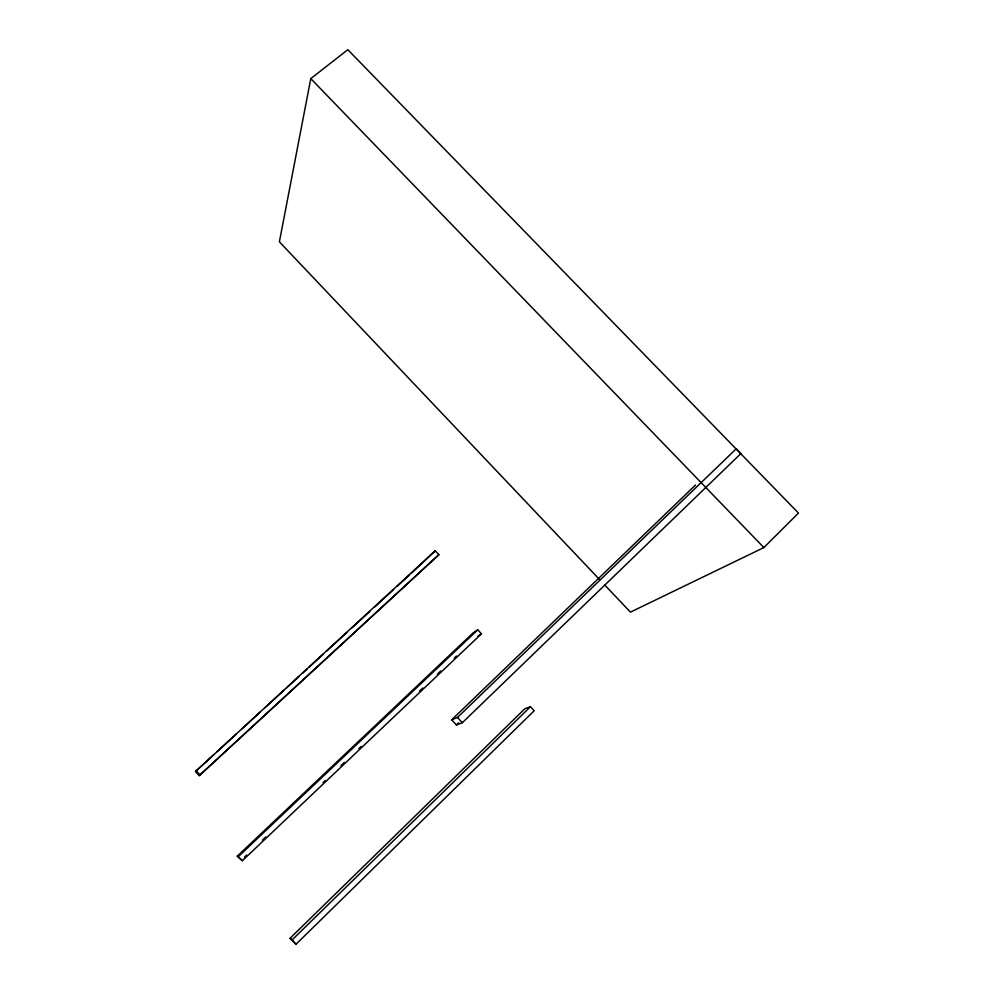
<?xml version="1.0" encoding="UTF-8"?>
<svg xmlns="http://www.w3.org/2000/svg" width="994" height="994" viewBox="0 0 994 994"><rect width="100%" height="100%" fill="white"/><g stroke="black" fill="none" stroke-linecap="round" stroke-linejoin="round"><path stroke-width="1.49" d="M604.849 585.118L630.457 612.13L763.864 547.57L798.48 513.078L347.838 49.7L310.787 78.625L279.389 241.828L599.519 579.49M195.52 771.506L435.223 550.788L438.876 554.689L199.235 775.643L195.52 771.506L213.735 754.769M199.235 775.643L438.876 554.689M435.223 550.788L411.827 572.855M290.049 938.286L292.099 939.939L530.436 706.722L534.188 710.747L295.976 944.3L290.049 938.286L524.869 708.71L530.436 706.722M695.502 485.035L451.698 719.818L456.47 724.974L458.694 722.824M456.47 724.974L462.359 722.7L740.915 453.562L736.256 448.779L457.488 717.444L451.698 719.818M237.342 856.12L473.045 632.967L477.766 629.823L481.469 633.799L242.35 860.717L237.342 856.12L242.35 860.717M238.523 856.43L477.766 629.823M244.474 857.151L246.711 855.026M262.416 840.129L265.783 836.936M323 782.663L325.237 780.526M340.942 765.629L344.309 762.435M358.896 748.606L361.145 746.482M419.48 691.141L422.835 687.947M437.422 674.118L440.789 670.925M454.246 658.152L456.494 656.028M217.152 751.638L236.51 733.858M242.201 728.639L260.416 711.903M264.976 707.728L284.321 689.948M286.595 687.86L299.119 676.355M302.536 673.224L307.096 669.037M309.37 666.949L323.025 654.4M326.442 651.269L346.943 632.445M351.491 628.27L369.706 611.534M374.253 607.359L393.612 589.579M397.028 586.448L409.553 574.942M477.878 636.098L481.469 633.799M310.787 78.625L763.864 547.57M457.488 717.444L462.359 722.7M196.017 770.449L199.782 774.649M292.099 939.939L295.976 944.3"/></g></svg>
